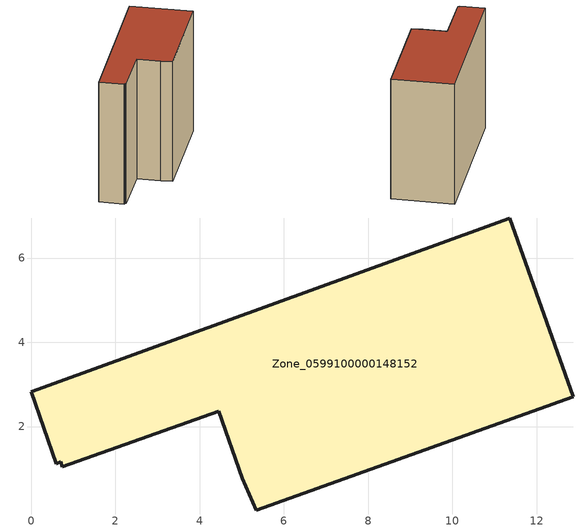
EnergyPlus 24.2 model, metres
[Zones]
Zone_0599100000148152
 floor ground (C_G): 4.45,2.37 0.74,1.05 0.71,1.16 0.6,1.12 0,2.83 11.36,6.95 12.87,2.71 5.35,0.02 5.02,0.77 z0
 wall outside (C_F): 5.35,0.02 12.87,2.71 11.36,6.95 0,2.83 0.6,1.12 0.71,1.16 0.74,1.05 4.45,2.37 5.02,0.77 5.35,0.02 z0:9.23
 roof outside (C_R): 0.74,1.05 4.45,2.37 5.02,0.77 5.35,0.02 12.87,2.71 11.36,6.95 0,2.83 0.6,1.12 0.71,1.16 z9.23
[BUILDING]
Pand.0599100000148152: North Axis=0; Terrain=City; Loads Convergence Tolerance Value=0.04; Temperature Convergence Tolerance Value=0.4; Solar Distribution=FullExterior; Maximum Number of Warmup Days=25; Minimum Number of Warmup Days=1
[Site:Location]
Rotterdam.The.Hague.AP_ZH_NLD Design_Conditions: Latitude=51.96; Longitude=4.45; Time Zone=1; Elevation=-4.5
[SITE:GROUNDTEMPERATURE:BUILDINGSURFACE]
18, 18, 18, 18, 18, 18, 18, 18, 18, 18, 18, 18
[MATERIAL] Thermal Absorptance=0.9; Solar Absorptance=0.7; Visible Absorptance=0.7
Name | Roughness | Thickness | Conductivity | Density | Specific Heat
G.TI.1946 | MediumSmooth | 0.15 | 1 | 540 | 1210
F.TI.1946 | Rough | 0.3 | 0.857143 | 1920 | 840
R.TI.1946 | MediumRough | 0.2 | 0.1 | 1500 | 1000
[CONSTRUCTION]
C_G: G.TI.1946
C_F: F.TI.1946
C_R: R.TI.1946
[ZONE]
Zone_0599100000148152: Type=1; Multiplier=1; Ceiling Height=Autocalculate; Volume=Autocalculate; Floor Area=autocalculate; Part of Total Floor Area=Yes
[ZONEINFILTRATION:DESIGNFLOWRATE]
Infil_Zone_0599100000148152: Zone or ZoneList or Space or SpaceList=Zone_0599100000148152; Schedule=AlwaysOn; Design Flow Rate Calculation Method=Flow/Area; Flow Rate per Floor Area=0.003; Constant Term Coefficient=1; Temperature Term Coefficient=0; Velocity Term Coefficient=0; Velocity Squared Term Coefficient=0
[HVACTEMPLATE:ZONE:IDEALLOADSAIRSYSTEM]
Zone_0599100000148152: Maximum Heating Supply Air Temperature=50; Minimum Cooling Supply Air Temperature=13; Maximum Heating Supply Air Humidity Ratio=0.0156; Minimum Cooling Supply Air Humidity Ratio=0.0077; Heating Limit=NoLimit; Cooling Limit=NoLimit; Dehumidification Control Type=ConstantSensibleHeatRatio; Cooling Sensible Heat Ratio=0.7; Dehumidification Setpoint=60; Humidification Control Type=None; Humidification Setpoint=30; Outdoor Air Method=None; Outdoor Air Flow Rate per Person=0.00944; Outdoor Air Flow Rate per Zone Floor Area=0; Outdoor Air Flow Rate per Zone=0; Demand Controlled Ventilation Type=None; Outdoor Air Economizer Type=NoEconomizer; Heat Recovery Type=None; Sensible Heat Recovery Effectiveness=0.7; Latent Heat Recovery Effectiveness=0.65
[ZONECONTROL:THERMOSTAT]
ThermostatControl_Zone_0599100000148152: Zone or ZoneList=Zone_0599100000148152; Control Type Schedule=DualSetpointControlType; Control 1=Thermostat_Zone_0599100000148152; Temperature Difference Between Cutout And Setpoint=0
[THERMOSTATSETPOINT:DUALSETPOINT]
Thermostat_Zone_0599100000148152: Heating Setpoint Temperature Schedule=HeatingSetpoint_Zone_0599100000148152; Cooling Setpoint Temperature Schedule=CoolingSetpoint_Zone_0599100000148152
[SCHEDULE:COMPACT]
HeatingSetpoint_Zone_0599100000148152: Through: 12/31, For: AllDays, Until: 24:00, 21
CoolingSetpoint_Zone_0599100000148152: Through: 12/31, For: AllDays, Until: 24:00, 24
DualSetpointControlType: Through: 12/31, For: AllDays, Until: 24:00, 4
AlwaysOn: Through: 12/31, For: AllDays, Until: 24:00, 1
